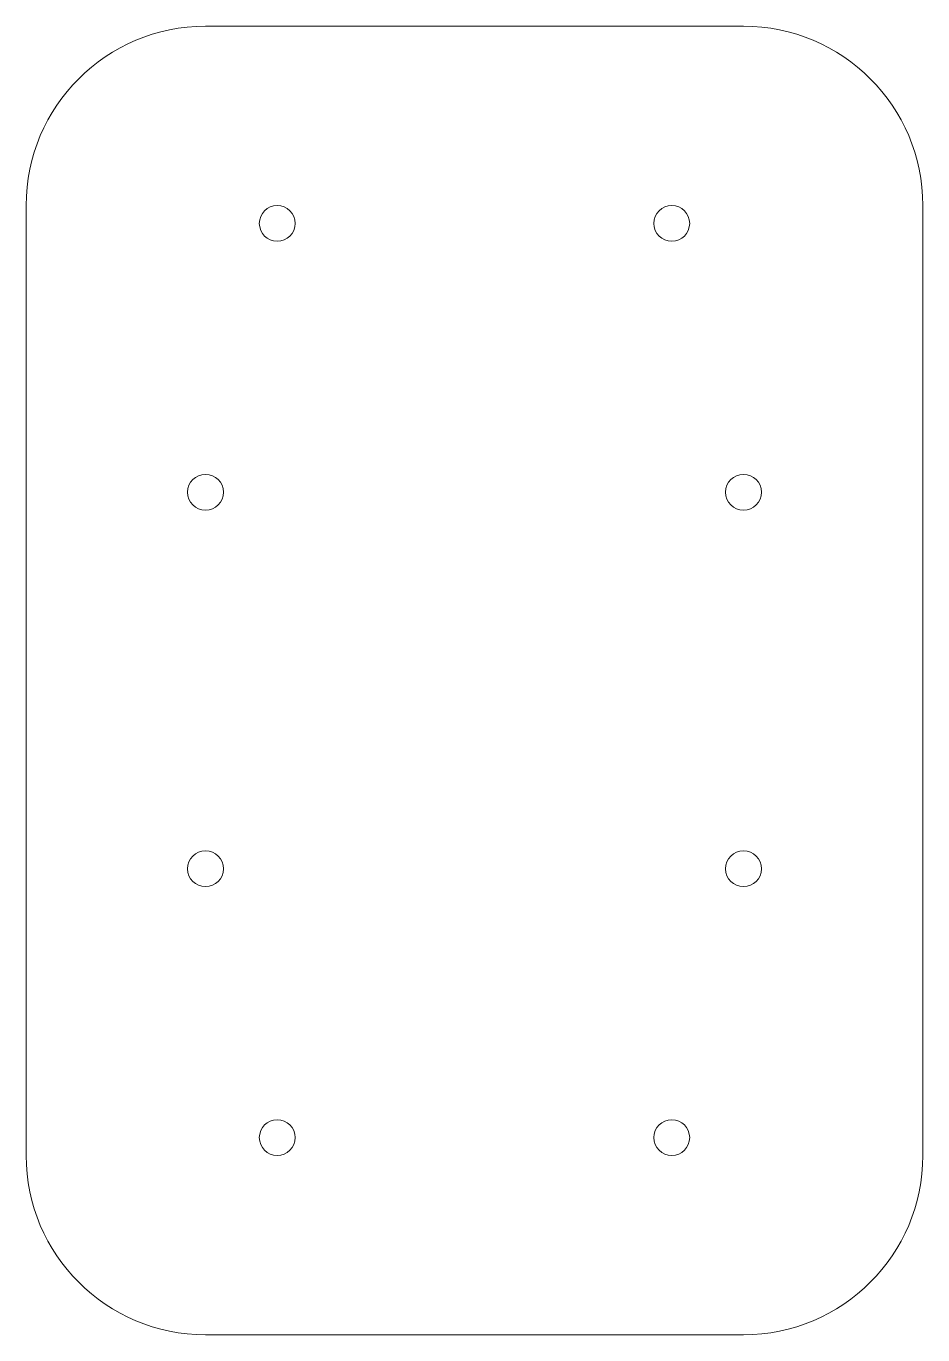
# Model space of a CAD drawing. Header units: millimetres. Extents: x 10 to 60, y 20 to 93.
import ezdxf

# ---------------------------------------------------------------- set-up
doc = ezdxf.new("R2010")
doc.units = ezdxf.units.MM
doc.layers.get('0').update_dxf_attribs({"linetype": 'CONTINUOUS', "lineweight": 0})

msp = doc.modelspace()

# ---------------------------------------------------------------- linework, layer by layer
for p, q in [((50, 93), (20, 93)), ((10, 83), (10, 30)), ((60, 30), (60, 83)), ((20, 20), (50, 20))]:
    msp.add_line(p, q)
for centre in [(24, 82), (46, 82), (20, 67), (50, 67), (20, 46), (50, 46), (24, 31), (46, 31)]:
    msp.add_circle(centre, 1)
for centre, start, end in [((20, 83), 90, 180), ((50, 83), 0, 90), ((20, 30), 180, 270), ((50, 30), 270, 0)]:
    msp.add_arc(centre, 10, start, end)

doc.saveas('drawing.dxf')
